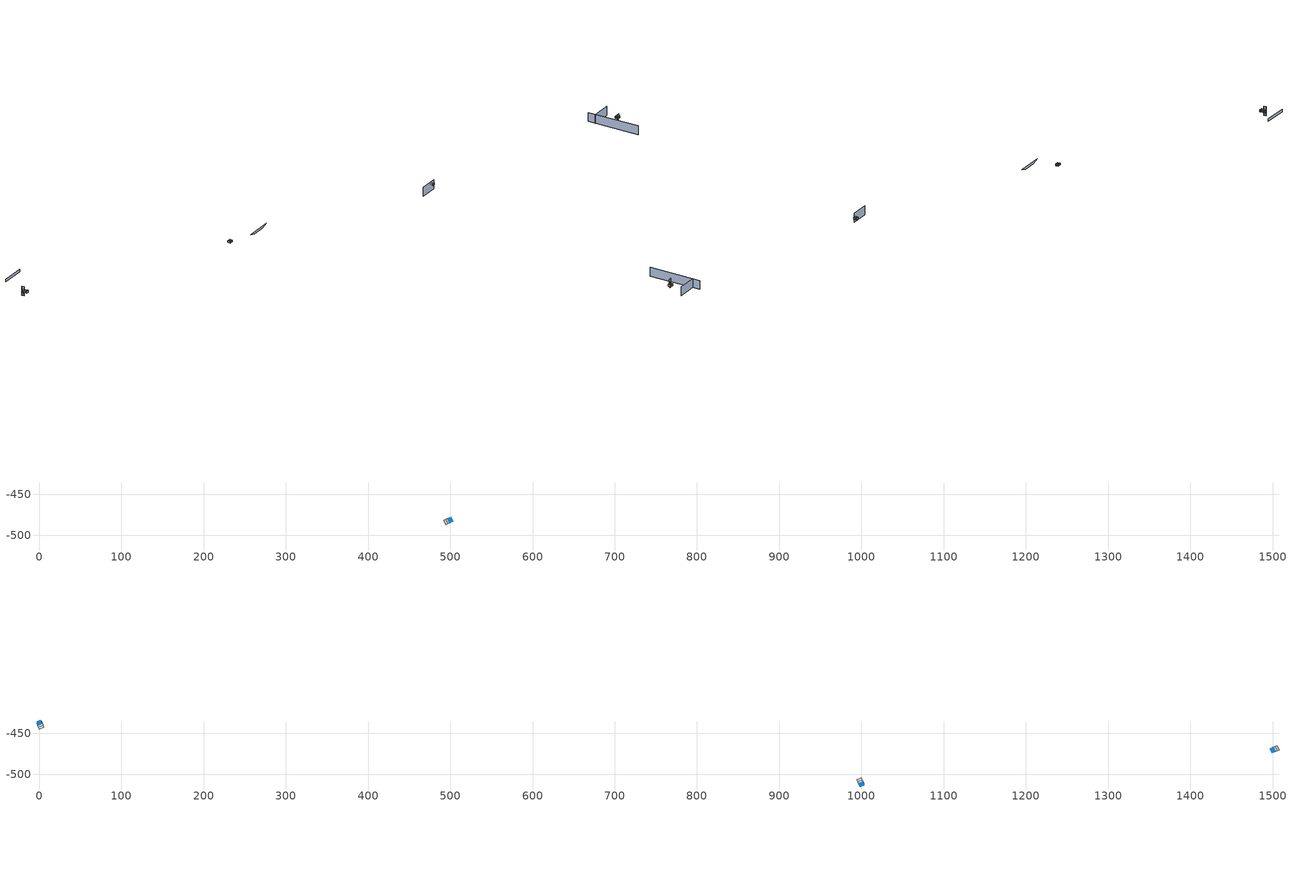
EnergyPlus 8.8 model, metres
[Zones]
1Perim
 floor adiabatic (115mmSandLimeBrick): 501.1,-484.07 496.9,-485.88 494.52,-480.37 498.72,-478.56 z4.11
 wall outside (U0-5): 501.1,-484.07 498.72,-478.56 z4.11:8.23
 wall to 1Core (115mmSandLimeBrick): 494.52,-480.37 496.9,-485.88 z4.11:8.23
 wall adiabatic (115mmSandLimeBrick): 498.72,-478.56 494.52,-480.37 / 496.9,-485.88 501.1,-484.07 z4.11:8.23
 window (Single): 501.06,-483.98 498.76,-478.65 z4.96:7.52
 ceiling adiabatic (115mmSandLimeBrick): 501.1,-484.07 498.72,-478.56 495.36,-480.01 497.74,-485.52 z8.23
 roof outside (U0-4): 497.74,-485.52 495.36,-480.01 494.52,-480.37 496.9,-485.88 z8.23
1Core
 floor adiabatic (115mmSandLimeBrick): 496.9,-485.88 494.52,-486.9 492.15,-481.39 494.52,-480.37 z4.11
 wall adiabatic (115mmSandLimeBrick): 494.52,-480.37 492.15,-481.39 494.52,-486.9 496.9,-485.88 z4.11:8.23
 ceiling adiabatic (115mmSandLimeBrick): 496.9,-485.88 494.52,-480.37 492.62,-481.19 495,-486.7 z8.23
 roof outside (U0-4): 495,-486.7 492.62,-481.19 492.15,-481.39 494.52,-486.9 z8.23
0Perim
 floor adiabatic (115mmSandLimeBrick): 2.8,-436.05 4.6,-440.24 -0.91,-442.62 -2.72,-438.42 z8.23
 wall outside (U0-5): 2.8,-436.05 -2.72,-438.42 z8.23:12.34
 wall to 0Core (115mmSandLimeBrick): -0.91,-442.62 4.6,-440.24 z8.23:12.34
 wall adiabatic (115mmSandLimeBrick): -2.72,-438.42 -0.91,-442.62 / 4.6,-440.24 2.8,-436.05 z8.23:12.34
 window (Single): 2.7,-436.09 -2.62,-438.38 z9.08:11.63
 ceiling adiabatic (115mmSandLimeBrick): 2.8,-436.05 -2.72,-438.42 -1.27,-441.78 4.24,-439.4 z12.34
 roof outside (U0-4): 4.24,-439.4 -1.27,-441.78 -0.91,-442.62 4.6,-440.24 z12.34
0Core
 floor adiabatic (115mmSandLimeBrick): 4.6,-440.24 5.62,-442.62 0.11,-444.99 -0.91,-442.62 z8.23
 wall adiabatic (115mmSandLimeBrick): -0.91,-442.62 0.11,-444.99 5.62,-442.62 4.6,-440.24 z8.23:12.34
 ceiling adiabatic (115mmSandLimeBrick): 4.6,-440.24 -0.91,-442.62 -0.09,-444.52 5.42,-442.14 z12.34
 roof outside (U0-4): 5.42,-442.14 -0.09,-444.52 0.11,-444.99 5.62,-442.62 z12.34
2Perim
 floor adiabatic (115mmSandLimeBrick): 997.22,-512.96 995.36,-508.78 1000.85,-506.35 1002.7,-510.52 z8.23
 wall outside (U0-5): 997.22,-512.96 1002.7,-510.52 z8.23:12.34
 wall to 2Core (115mmSandLimeBrick): 1000.85,-506.35 995.36,-508.78 z8.23:12.34
 wall adiabatic (115mmSandLimeBrick): 1002.7,-510.52 1000.85,-506.35 / 995.36,-508.78 997.22,-512.96 z8.23:12.34
 window (Single): 997.31,-512.91 1002.61,-510.56 z9.08:11.63
 ceiling adiabatic (115mmSandLimeBrick): 997.22,-512.96 1002.7,-510.52 1001.22,-507.18 995.73,-509.61 z12.34
 roof outside (U0-4): 995.73,-509.61 1001.22,-507.18 1000.85,-506.35 995.36,-508.78 z12.34
2Core
 floor adiabatic (115mmSandLimeBrick): 995.36,-508.78 994.32,-506.41 999.8,-503.98 1000.85,-506.35 z8.23
 wall adiabatic (115mmSandLimeBrick): 1000.85,-506.35 999.8,-503.98 994.32,-506.41 995.36,-508.78 z8.23:12.34
 ceiling adiabatic (115mmSandLimeBrick): 995.36,-508.78 1000.85,-506.35 1000.01,-504.45 994.53,-506.89 z12.34
 roof outside (U0-4): 994.53,-506.89 1000.01,-504.45 999.8,-503.98 994.32,-506.41 z12.34
3Perim
 floor adiabatic (115mmSandLimeBrick): 1498.91,-467.66 1503.1,-465.86 1505.48,-471.37 1501.28,-473.17 z8.23
 wall outside (U0-5): 1498.91,-467.66 1501.28,-473.17 z8.23:12.34
 wall to 3Core (115mmSandLimeBrick): 1505.48,-471.37 1503.1,-465.86 z8.23:12.34
 wall adiabatic (115mmSandLimeBrick): 1501.28,-473.17 1505.48,-471.37 / 1503.1,-465.86 1498.91,-467.66 z8.23:12.34
 window (Single): 1498.95,-467.75 1501.24,-473.08 z9.08:11.63
 ceiling adiabatic (115mmSandLimeBrick): 1498.91,-467.66 1501.28,-473.17 1504.64,-471.73 1502.26,-466.22 z12.34
 roof outside (U0-4): 1502.26,-466.22 1504.64,-471.73 1505.48,-471.37 1503.1,-465.86 z12.34
3Core
 floor adiabatic (115mmSandLimeBrick): 1503.1,-465.86 1505.48,-464.83 1507.85,-470.35 1505.48,-471.37 z8.23
 wall adiabatic (115mmSandLimeBrick): 1505.48,-471.37 1507.85,-470.35 1505.48,-464.83 1503.1,-465.86 z8.23:12.34
 ceiling adiabatic (115mmSandLimeBrick): 1503.1,-465.86 1505.48,-471.37 1507.38,-470.55 1505,-465.04 z12.34
 roof outside (U0-4): 1505,-465.04 1507.38,-470.55 1507.85,-470.35 1505.48,-464.83 z12.34
shading: -17.28,-394.72 32.98,-373 z20.57:26.17; 1000.59,-511.71 960.43,-529 / 1459.7,-449.85 1502.65,-431.37 / 1501.34,-546.13 1452.71,-433.62 z0:20.57; -3.58,-432.53,20.57 -2.45,-435.17,0 -3.58,-432.53,0; -3.58,-432.53,20.57 -1.31,-437.81,20.57 -2.45,-435.17,0; -1.31,-437.81,0 -2.45,-435.17,0 -1.31,-437.81,20.57; 533.54,-506.1,20.57 591.15,-481.16,20.57 576.75,-487.39,15.43 547.95,-499.87,15.43; 1496.78,-477.87,20.57 1499.53,-476.7,0 1496.78,-477.87,0; 1496.78,-477.87,20.57 1502.29,-475.52,20.57 1499.53,-476.7,0
[Site:GroundTemperature:BuildingSurface]
14, 14, 14, 14, 14, 14, 14, 14, 14, 14, 14, 14
[Site:GroundReflectance]
0.2, 0.2, 0.2, 0.2, 0.2, 0.2, 0.2, 0.2, 0.2, 0.2, 0.2, 0.2
[Site:GroundReflectance:SnowModifier]
1, 1
[Building]
Building: North Axis {deg}=0; Terrain=Suburbs; Loads Convergence Tolerance Value=.04; Temperature Convergence Tolerance Value {deltaC}=.4; Solar Distribution=MinimalShadowing; Maximum Number of Warmup Days=25
[Construction]
115mmSandLimeBrick: Plaster_0.005_115mmSandLimeBrick, Sand-Lime Brick_0.08_115mmSandLimeBrick, Plaster_0.08_115mmSandLimeBrick
U0-5: XPS Board_0.01_U0-5, General Concrete_0.2_U0-5
U0-4: XPS Board_0.06_U0-4, General Concrete_0.2_U0-4
Single: Generic Clear Glass 6mm_0.006_Single
[Material] Roughness=Rough; Thermal Absorptance=0.9
Name | Thickness {m} | Conductivity {W/m-K} | Density {kg/m3} | Specific Heat {J/kg-K} | Solar Absorptance | Visible Absorptance
Plaster_0.005_115mmSandLimeBrick | 0.005 | 1 | 2000 | 1130 | 0.6 | 0.6
Sand-Lime Brick_0.08_115mmSandLimeBrick | 0.08 | 0.56 | 1200 | 1000 | 0.6 | 0.6
Plaster_0.08_115mmSandLimeBrick | 0.08 | 1 | 2000 | 1130 | 0.6 | 0.6
XPS Board_0.01_U0-5 | 0.01 | 0.034 | 35 | 1400 | 0.6 | 0.6
General Concrete_0.2_U0-5; General Concrete_0.2_U0-4 | 0.2 | 2 | 2400 | 950 | 0.7 | 0.7
XPS Board_0.06_U0-4 | 0.06 | 0.034 | 35 | 1400 | 0.6 | 0.6
[WindowMaterial:Glazing]
Generic Clear Glass 6mm_0.006_Single: Optical Data Type=SpectralAverage; Window Glass Spectral Data Set=SpectralAverage; Thickness {m}=0.006; Solar Transmittance at Normal Incidence=0.68; Front Side Solar Reflectance at Normal Incidence=0.09; Back Side Solar Reflectance at Normal Incidence=0.1; Visible Transmittance at Normal Incidence=0.81; Front Side Visible Reflectance at Normal Incidence=0.11; Back Side Visible Reflectance at Normal Incidence=0.12; Infrared Transmittance at Normal Incidence=0; Front Side Infrared Hemispherical Emissivity=0.2; Back Side Infrared Hemispherical Emissivity=0.2; Conductivity {W/m-K}=0.9; Dirt Correction Factor for Solar and Visible Transmittance=1
[EnergyManagementSystem:Sensor]
Name | Output:Variable or Output:Meter Index Key | Output:Variable or Output:Meter
OutdoorTemp | Environment | Site Outdoor Air Drybulb Temperature
OutdoorRelHumid | Environment | Site Outdoor Air Relative Humidity
USRNATVENT_0Perim; USRNATVENT_1Perim; USRNATVENT_2Perim; USRNATVENT_3Perim | AllOff | Schedule Value
[Zone] Type=1; Multiplier=1; Zone Inside Convection Algorithm=TARP; Zone Outside Convection Algorithm=DOE-2
Name | Volume {m3} | Floor Area {m2}
0Perim; 1Perim; 2Perim; 3Perim | 112.805 | 27.4195
0Core; 1Core; 2Core; 3Core | 63.8216 | 15.5131
[People] Number of People Schedule=AllOn; Number of People Calculation Method=People/Area; People per Zone Floor Area {person/m2}=0.5; Fraction Radiant=0.3; Sensible Heat Fraction=AUTOCALCULATE; Carbon Dioxide Generation Rate {m3/s-W}=3.82e-08; Enable ASHRAE 55 Comfort Warnings=No; Mean Radiant Temperature Calculation Type=ZoneAveraged; Clothing Insulation Calculation Method=DynamicClothingModelASHRAE55; Thermal Comfort Model 1 Type=AdaptiveASH55
Name | Zone or ZoneList | Activity Level Schedule | Work Efficiency Schedule | Air Velocity Schedule
People 0Perim | 0Perim | 0PerimPeopleActivity | 0PerimWorkEfficiency | 0PerimAirVelocity
People 0Core | 0Core | 0CorePeopleActivity | 0CoreWorkEfficiency | 0CoreAirVelocity
People 1Perim | 1Perim | 1PerimPeopleActivity | 1PerimWorkEfficiency | 1PerimAirVelocity
People 1Core | 1Core | 1CorePeopleActivity | 1CoreWorkEfficiency | 1CoreAirVelocity
People 2Perim | 2Perim | 2PerimPeopleActivity | 2PerimWorkEfficiency | 2PerimAirVelocity
People 2Core | 2Core | 2CorePeopleActivity | 2CoreWorkEfficiency | 2CoreAirVelocity
People 3Perim | 3Perim | 3PerimPeopleActivity | 3PerimWorkEfficiency | 3PerimAirVelocity
People 3Core | 3Core | 3CorePeopleActivity | 3CoreWorkEfficiency | 3CoreAirVelocity
[ElectricEquipment] Schedule=AllOn; Design Level Calculation Method=Watts/Area; Watts per Zone Floor Area {W/m2}=35; Fraction Latent=0; Fraction Radiant=.2; Fraction Lost=0
Name | Zone or ZoneList
0Perim Equipment 1 | 0Perim
0Core Equipment 1 | 0Core
1Perim Equipment 1 | 1Perim
1Core Equipment 1 | 1Core
2Perim Equipment 1 | 2Perim
2Core Equipment 1 | 2Core
3Perim Equipment 1 | 3Perim
3Core Equipment 1 | 3Core
[Lights] Schedule=AllOn; Design Level Calculation Method=Watts/Area; Watts per Zone Floor Area {W/m2}=15; Return Air Fraction=0; Fraction Radiant=.42; Fraction Visible=.18; Fraction Replaceable=1
Name | Zone or ZoneList
0Perim General lighting | 0Perim
0Core General lighting | 0Core
1Perim General lighting | 1Perim
1Core General lighting | 1Core
2Perim General lighting | 2Perim
2Core General lighting | 2Core
3Perim General lighting | 3Perim
3Core General lighting | 3Core
[ZoneControl:Thermostat]
Name | Zone or ZoneList | Control Type Schedule | Control 1
0Perim Thermostat | 0Perim | 0PerimZoneControlTypeSched | Dual Setpoint - Zone 0Perim
0Core Thermostat | 0Core | 0CoreZoneControlTypeSched | Dual Setpoint - Zone 0Core
1Perim Thermostat | 1Perim | 1PerimZoneControlTypeSched | Dual Setpoint - Zone 1Perim
1Core Thermostat | 1Core | 1CoreZoneControlTypeSched | Dual Setpoint - Zone 1Core
2Perim Thermostat | 2Perim | 2PerimZoneControlTypeSched | Dual Setpoint - Zone 2Perim
2Core Thermostat | 2Core | 2CoreZoneControlTypeSched | Dual Setpoint - Zone 2Core
3Perim Thermostat | 3Perim | 3PerimZoneControlTypeSched | Dual Setpoint - Zone 3Perim
3Core Thermostat | 3Core | 3CoreZoneControlTypeSched | Dual Setpoint - Zone 3Core
[ThermostatSetpoint:DualSetpoint]
Name | Heating Setpoint Temperature Schedule | Cooling Setpoint Temperature Schedule
Dual Setpoint - Zone 0Perim | 0PerimHeating_SP_Sch | 0PerimCooling_SP_Sch
Dual Setpoint - Zone 0Core | 0CoreHeating_SP_Sch | 0CoreCooling_SP_Sch
Dual Setpoint - Zone 1Perim | 1PerimHeating_SP_Sch | 1PerimCooling_SP_Sch
Dual Setpoint - Zone 1Core | 1CoreHeating_SP_Sch | 1CoreCooling_SP_Sch
Dual Setpoint - Zone 2Perim | 2PerimHeating_SP_Sch | 2PerimCooling_SP_Sch
Dual Setpoint - Zone 2Core | 2CoreHeating_SP_Sch | 2CoreCooling_SP_Sch
Dual Setpoint - Zone 3Perim | 3PerimHeating_SP_Sch | 3PerimCooling_SP_Sch
Dual Setpoint - Zone 3Core | 3CoreHeating_SP_Sch | 3CoreCooling_SP_Sch
[Zone equipment]
0Perim: 0Perim Ideal Loads Air
0Core: 0Core Ideal Loads Air
1Perim: 1Perim Ideal Loads Air
1Core: 1Core Ideal Loads Air
2Perim: 2Perim Ideal Loads Air
2Core: 2Core Ideal Loads Air
3Perim: 3Perim Ideal Loads Air
3Core: 3Core Ideal Loads Air
[ZoneHVAC:IdealLoadsAirSystem] Maximum Heating Supply Air Temperature {C}=30; Minimum Cooling Supply Air Temperature {C}=18; Maximum Heating Supply Air Humidity Ratio {kgWater/kgDryAir}=0.01; Minimum Cooling Supply Air Humidity Ratio {kgWater/kgDryAir}=0.008; Heating Limit=NoLimit; Maximum Heating Air Flow Rate {m3/s}=100; Cooling Limit=NoLimit; Maximum Cooling Air Flow Rate {m3/s}=100; Heating Availability Schedule=AllOn; Cooling Availability Schedule=AllOn; Dehumidification Control Type=None; Humidification Control Type=None; Demand Controlled Ventilation Type=OccupancySchedule; Outdoor Air Economizer Type=NoEconomizer; Heat Recovery Type=None; Sensible Heat Recovery Effectiveness=0.7; Latent Heat Recovery Effectiveness=0.65
Name | Design Specification Outdoor Air Object
0Perim Ideal Loads Air | 0PerimMinFreshAir
0Core Ideal Loads Air | 0CoreMinFreshAir
1Perim Ideal Loads Air | 1PerimMinFreshAir
1Core Ideal Loads Air | 1CoreMinFreshAir
2Perim Ideal Loads Air | 2PerimMinFreshAir
2Core Ideal Loads Air | 2CoreMinFreshAir
3Perim Ideal Loads Air | 3PerimMinFreshAir
3Core Ideal Loads Air | 3CoreMinFreshAir
[DesignSpecification:OutdoorAir] Outdoor Air Method=Sum; Outdoor Air Flow per Person {m3/s-person}=0.002; Outdoor Air Flow per Zone Floor Area {m3/s-m2}=0.002; Outdoor Air Schedule=AllOn
0PerimMinFreshAir; 0CoreMinFreshAir; 1PerimMinFreshAir; 1CoreMinFreshAir; 2PerimMinFreshAir; 2CoreMinFreshAir; 3PerimMinFreshAir; 3CoreMinFreshAir
[ZoneVentilation:DesignFlowRate] Schedule=AllOn; Design Flow Rate Calculation Method=AirChanges/Hour; Air Changes per Hour {1/hr}=0; Ventilation Type=NATURAL; Fan Pressure Rise {Pa}=0; Fan Total Efficiency=1; Constant Term Coefficient=1; Temperature Term Coefficient=0; Velocity Term Coefficient=0; Velocity Squared Term Coefficient=0; Minimum Indoor Temperature {C}=18; Delta Temperature {deltaC}=1; Maximum Wind Speed {m/s}=40
Name | Zone or ZoneList
0Perim ScheduledVent | 0Perim
1Perim ScheduledVent | 1Perim
2Perim ScheduledVent | 2Perim
3Perim ScheduledVent | 3Perim
[EnergyManagementSystem:Actuator] Actuated Component Type=Schedule:Constant; Actuated Component Control Type=Schedule Value
Name | Actuated Component Unique
NATVENT_AVAIL_SCHED_ACTUATOR_0Perim | NATVENT_AVAIL_SCHED_0Perim
NATVENT_AVAIL_SCHED_ACTUATOR_1Perim | NATVENT_AVAIL_SCHED_1Perim
NATVENT_AVAIL_SCHED_ACTUATOR_2Perim | NATVENT_AVAIL_SCHED_2Perim
NATVENT_AVAIL_SCHED_ACTUATOR_3Perim | NATVENT_AVAIL_SCHED_3Perim
[EnergyManagementSystem:ProgramCallingManager]
My 0Perim_Setpoint_Schedule_Calculator_Example: BeginTimestepBeforePredictor; 0Perim_ErlEnforceBinary
My 1Perim_Setpoint_Schedule_Calculator_Example: BeginTimestepBeforePredictor; 1Perim_ErlEnforceBinary
My 2Perim_Setpoint_Schedule_Calculator_Example: BeginTimestepBeforePredictor; 2Perim_ErlEnforceBinary
My 3Perim_Setpoint_Schedule_Calculator_Example: BeginTimestepBeforePredictor; 3Perim_ErlEnforceBinary
[EnergyManagementSystem:Program]
0Perim_ErlEnforceBinary: IF (USRNATVENT_0Perim > 0); Set NATVENT_AVAIL_SCHED_ACTUATOR_0Perim = 1; ELSE; Set NATVENT_AVAIL_SCHED_ACTUATOR_0Perim = 0; ENDIF
1Perim_ErlEnforceBinary: IF (USRNATVENT_1Perim > 0); Set NATVENT_AVAIL_SCHED_ACTUATOR_1Perim = 1; ELSE; Set NATVENT_AVAIL_SCHED_ACTUATOR_1Perim = 0; ENDIF
2Perim_ErlEnforceBinary: IF (USRNATVENT_2Perim > 0); Set NATVENT_AVAIL_SCHED_ACTUATOR_2Perim = 1; ELSE; Set NATVENT_AVAIL_SCHED_ACTUATOR_2Perim = 0; ENDIF
3Perim_ErlEnforceBinary: IF (USRNATVENT_3Perim > 0); Set NATVENT_AVAIL_SCHED_ACTUATOR_3Perim = 1; ELSE; Set NATVENT_AVAIL_SCHED_ACTUATOR_3Perim = 0; ENDIF
[ZoneVentilation:WindandStackOpenArea] Opening Area {m2}=11.8484; Opening Effectiveness=0; Effective Angle {deg}=0; Height Difference {m}=0.638386; Discharge Coefficient for Opening=0.6; Minimum Indoor Temperature {C}=24; Maximum Indoor Temperature {C}=100; Delta Temperature {deltaC}=1; Minimum Outdoor Temperature {C}=22; Maximum Outdoor Temperature {C}=26; Maximum Wind Speed {m/s}=40
Name | Zone | Opening Area Fraction Schedule
0PerimNatVent_Buoy | 0Perim | NATVENT_AVAIL_SCHED_0Perim
1PerimNatVent_Buoy | 1Perim | NATVENT_AVAIL_SCHED_1Perim
2PerimNatVent_Buoy | 2Perim | NATVENT_AVAIL_SCHED_2Perim
3PerimNatVent_Buoy | 3Perim | NATVENT_AVAIL_SCHED_3Perim
[ZoneInfiltration:DesignFlowRate] Schedule=On; Design Flow Rate Calculation Method=AirChanges/Hour; Air Changes per Hour {1/hr}=2; Constant Term Coefficient=1; Temperature Term Coefficient=0; Velocity Term Coefficient=0; Velocity Squared Term Coefficient=0
Name | Zone or ZoneList
0PerimInfiltration | 0Perim
1PerimInfiltration | 1Perim
2PerimInfiltration | 2Perim
3PerimInfiltration | 3Perim
[WaterUse:Equipment]
Name | Peak Flow Rate {m3/s} | Flow Rate Fraction Schedule | Target Temperature Schedule | Hot Water Supply Temperature Schedule | Cold Water Supply Temperature Schedule
DHW 0Perim | 0 | equipOffice | DHW Supply Temperature 0Perim | DHW Supply Temperature 0Perim | DHW Mains Temperature 0Perim
DHW 0Core | 1.29276e-05 | 60HrWk | DHW Supply Temperature 0Core | DHW Supply Temperature 0Core | DHW Mains Temperature 0Core
DHW 1Perim | 0 | equipOffice | DHW Supply Temperature 1Perim | DHW Supply Temperature 1Perim | DHW Mains Temperature 1Perim
DHW 1Core | 1.29276e-05 | 60HrWk | DHW Supply Temperature 1Core | DHW Supply Temperature 1Core | DHW Mains Temperature 1Core
DHW 2Perim | 0 | equipOffice | DHW Supply Temperature 2Perim | DHW Supply Temperature 2Perim | DHW Mains Temperature 2Perim
DHW 2Core | 1.29276e-05 | 60HrWk | DHW Supply Temperature 2Core | DHW Supply Temperature 2Core | DHW Mains Temperature 2Core
DHW 3Perim | 0 | equipOffice | DHW Supply Temperature 3Perim | DHW Supply Temperature 3Perim | DHW Mains Temperature 3Perim
DHW 3Core | 1.29276e-05 | 60HrWk | DHW Supply Temperature 3Core | DHW Supply Temperature 3Core | DHW Mains Temperature 3Core
[Schedule:Constant]
On: On/Off, 1
0PerimPeopleActivity; 0CorePeopleActivity; 1PerimPeopleActivity; 1CorePeopleActivity; 2PerimPeopleActivity; 2CorePeopleActivity; 3PerimPeopleActivity; 3CorePeopleActivity: Any Number, 125.28
0PerimAirVelocity; 0CoreAirVelocity; 1PerimAirVelocity; 1CoreAirVelocity; 2PerimAirVelocity; 2CoreAirVelocity; 3PerimAirVelocity; 3CoreAirVelocity: Any Number, 0.2
0PerimWorkEfficiency; 0CoreWorkEfficiency; 1PerimWorkEfficiency; 1CoreWorkEfficiency; 2PerimWorkEfficiency; 2CoreWorkEfficiency; 3PerimWorkEfficiency; 3CoreWorkEfficiency: Any Number, 0
0PerimHeating_SP_Sch; 0PerimCooling_SP_Sch; 0CoreHeating_SP_Sch; 0CoreCooling_SP_Sch; 1PerimHeating_SP_Sch; 1PerimCooling_SP_Sch; 1CoreHeating_SP_Sch; 1CoreCooling_SP_Sch; 2PerimHeating_SP_Sch; 2PerimCooling_SP_Sch; 2CoreHeating_SP_Sch; 2CoreCooling_SP_Sch; 3PerimHeating_SP_Sch; 3PerimCooling_SP_Sch; 3CoreHeating_SP_Sch; 3CoreCooling_SP_Sch: Temperature, 24
0PerimZoneControlTypeSched; 0CoreZoneControlTypeSched; 1PerimZoneControlTypeSched; 1CoreZoneControlTypeSched; 2PerimZoneControlTypeSched; 2CoreZoneControlTypeSched; 3PerimZoneControlTypeSched; 3CoreZoneControlTypeSched: Any Number, 4
NATVENT_AVAIL_SCHED_0Perim; NATVENT_AVAIL_SCHED_1Perim; NATVENT_AVAIL_SCHED_2Perim; NATVENT_AVAIL_SCHED_3Perim: Fraction, 1
DHW Supply Temperature 0Perim; DHW Supply Temperature 0Core; DHW Supply Temperature 1Perim; DHW Supply Temperature 1Core; DHW Supply Temperature 2Perim; DHW Supply Temperature 2Core; DHW Supply Temperature 3Perim; DHW Supply Temperature 3Core: Temperature, 65
DHW Mains Temperature 0Perim; DHW Mains Temperature 0Core; DHW Mains Temperature 1Perim; DHW Mains Temperature 1Core; DHW Mains Temperature 2Perim; DHW Mains Temperature 2Core; DHW Mains Temperature 3Perim; DHW Mains Temperature 3Core: Temperature, 10
[Schedule:Year]
AllOn: AllOn, 1, 1, 12, 31
equipOffice: equipOffice, 1, 1, 12, 31
AllOff: AllOff, 1, 1, 12, 31
60HrWk: 60HrWk, 1, 1, 12, 31
[Schedule:Week:Daily]
AllOn: AllOn, AllOn, AllOn, AllOn, AllOn, AllOn, AllOn, AllOn, AllOn, AllOn, AllOn, AllOn
equipOffice: equipOfficeWeekEnd, equipOffice, equipOffice, equipOffice, equipOffice, equipOffice, equipOfficeWeekEnd, equipOfficeWeekEnd, equipOffice, equipOffice, equipOffice, equipOffice
AllOff: AllOff, AllOff, AllOff, AllOff, AllOff, AllOff, AllOff, AllOff, AllOff, AllOff, AllOff, AllOff
60HrWk: 60HrWkDay, 60HrWkDay, 60HrWkDay, 60HrWkDay, 60HrWkDay, 60HrWkDay, 60HrWkDay, 60HrWkDay, 60HrWkDay, 60HrWkDay, 60HrWkDay, 60HrWkDay
[Schedule:Day:Hourly]
AllOn: 1, 1, 1, 1, 1, 1, 1, 1, 1, 1, 1, 1, 1, 1, 1, 1, 1, 1, 1, 1, 1, 1, 1, 1
equipOffice; equipOfficeWeekEnd: 0.1, 0.1, 0.1, 0.1, 0.1, 0.1, 0.1, 0.2, 0.4, 0.6, 0.8, 0.8, 0.4, 0.6, 0.8, 0.8, 0.4, 0.2, 0.1, 0.1, 0.1, 0.1, 0.1, 0.1
AllOff: 0, 0, 0, 0, 0, 0, 0, 0, 0, 0, 0, 0, 0, 0, 0, 0, 0, 0, 0, 0, 0, 0, 0, 0
60HrWkDay: 0.2, 0.2, 0.2, 0.2, 0.2, 0.2, 0.2, 0.4, 0.8, 0.8, 1, 1, 0.8, 1, 1, 1, 0.8, 0.4, 0.2, 0.2, 0.2, 0.2, 0.2, 0.2
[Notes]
----  This file was generated with Archsim v.4.0.2.17
-------------------------ERL SENSORS--------------------------
115mmSandLimeBrick GasType: Partition
